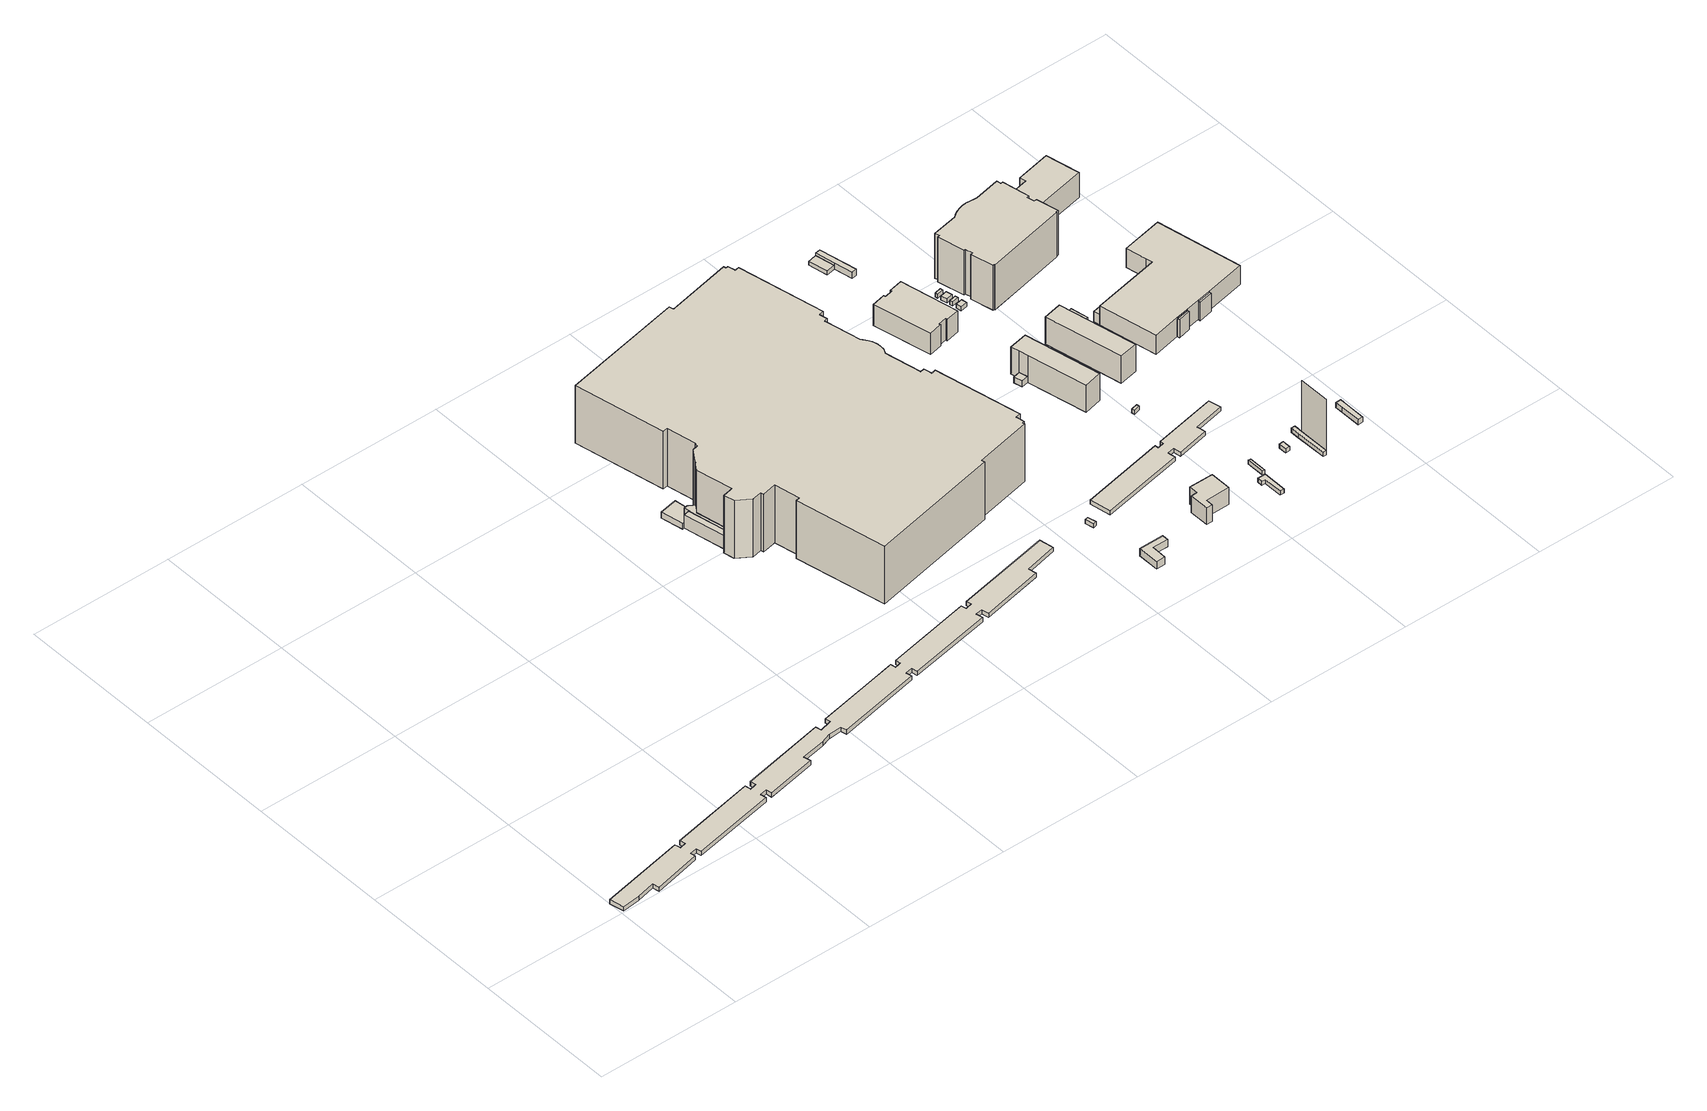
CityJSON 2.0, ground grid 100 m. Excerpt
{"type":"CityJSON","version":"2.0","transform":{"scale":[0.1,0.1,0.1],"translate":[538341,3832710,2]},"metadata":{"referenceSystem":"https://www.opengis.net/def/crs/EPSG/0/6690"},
"CityObjects":{
"building1":{"type":"Building","attributes":{"計測周辺長":432.39,"1/2500図郭":74,"区名":"住之江区","町丁目名称":"南港中５丁目","街区番号":2,"class":"3003","usage":"431","measuredHeight":3.2,"storeysAboveGround":2,"BuildingDetailAttribute.buildingRoofEdgeArea":2597.76,"BuildingDetailAttribute.buildingStructureType":"610","BuildingDetailAttribute.buildingStructureOrgType":"2","BuildingDetailAttribute.detailedUsage":"1740","BuildingDetailAttribute.specifiedBuildingCoverageRate":0.6,"BuildingDetailAttribute.surveyYear":2017,"BuildingTsunamiRiskAttribute.description":"1","BuildingTsunamiRiskAttribute.rank":"1","BuildingTsunamiRiskAttribute.depth":0.04,"BuildingHighTideRiskAttribute.description":"1","BuildingHighTideRiskAttribute.rank":"3","BuildingHighTideRiskAttribute.depth":3.29,"BuildingIDAttribute.prefecture":"27","BuildingIDAttribute.city":"27125"},"geometry":[{"type":"Solid","lod":"1","boundaries":[[[[0,1,2,3,4,5,6,7,8,9,10,11,12,13,14,15,16,17,18,19,20,21,22,23,24,25,26,27,28,29,30,31,32,33,34,35,36,37,38,39,40,41,42,43,44,45,46,47,48,49,50,51,52,53,54]],[[53,55,56,54]],[[52,57,55,53]],[[51,58,57,52]],[[50,59,58,51]],[[49,60,59,50]],[[48,61,60,49]],[[47,62,61,48]],[[46,63,62,47]],[[45,64,63,46]],[[44,65,64,45]],[[43,66,65,44]],[[42,67,66,43]],[[41,68,67,42]],[[40,69,68,41]],[[39,70,69,40]],[[38,71,70,39]],[[37,72,71,38]],[[36,73,72,37]],[[35,74,73,36]],[[34,75,74,35]],[[33,76,75,34]],[[32,77,76,33]],[[31,78,77,32]],[[30,79,78,31]],[[29,80,79,30]],[[28,81,80,29]],[[27,82,81,28]],[[26,83,82,27]],[[25,84,83,26]],[[24,85,84,25]],[[23,86,85,24]],[[22,87,86,23]],[[21,88,87,22]],[[20,89,88,21]],[[19,90,89,20]],[[18,91,90,19]],[[17,92,91,18]],[[16,93,92,17]],[[15,94,93,16]],[[14,95,94,15]],[[13,96,95,14]],[[12,97,96,13]],[[11,98,97,12]],[[10,99,98,11]],[[9,100,99,10]],[[8,101,100,9]],[[7,102,101,8]],[[6,103,102,7]],[[5,104,103,6]],[[4,105,104,5]],[[3,106,105,4]],[[2,107,106,3]],[[1,108,107,2]],[[0,109,108,1]],[[54,56,109,0]],[[55,57,58,59,60,61,62,63,64,65,66,67,68,69,70,71,72,73,74,75,76,77,78,79,80,81,82,83,84,85,86,87,88,89,90,91,92,93,94,95,96,97,98,99,100,101,102,103,104,105,106,107,108,109,56]]]]}]},
"building2":{"type":"Building","attributes":{"class":"3003","measuredHeight":10.1,"BuildingDetailAttribute.specifiedBuildingCoverageRate":0.6,"BuildingDetailAttribute.surveyYear":2017,"BuildingHighTideRiskAttribute.description":"1","BuildingHighTideRiskAttribute.rank":"1","BuildingHighTideRiskAttribute.depth":0.144,"BuildingIDAttribute.prefecture":"27","BuildingIDAttribute.city":"27125"},"geometry":[{"type":"Solid","lod":"1","boundaries":[[[[110,111,112,113]],[[112,114,115,113]],[[111,116,114,112]],[[110,117,116,111]],[[113,115,117,110]],[[114,116,117,115]]]]}]},
"building3":{"type":"Building","attributes":{"class":"3003","measuredHeight":9.3,"BuildingDetailAttribute.specifiedBuildingCoverageRate":0.6,"BuildingDetailAttribute.surveyYear":2017,"BuildingHighTideRiskAttribute.description":"1","BuildingHighTideRiskAttribute.rank":"1","BuildingHighTideRiskAttribute.depth":0.04,"BuildingIDAttribute.prefecture":"27","BuildingIDAttribute.city":"27125"},"geometry":[{"type":"Solid","lod":"1","boundaries":[[[[118,119,120,121,122,123,124,125]],[[124,126,127,125]],[[123,128,126,124]],[[122,129,128,123]],[[121,130,129,122]],[[120,131,130,121]],[[119,132,131,120]],[[118,133,132,119]],[[125,127,133,118]],[[126,128,129,130,131,132,133,127]]]]}]},
"building4":{"type":"Building","attributes":{"計測周辺長":63.83,"1/2500図郭":74,"区名":"住之江区","町丁目名称":"南港北１丁目","街区番号":5,"class":"3003","usage":"422","measuredHeight":4.5,"storeysAboveGround":2,"BuildingDetailAttribute.buildingRoofEdgeArea":186.32,"BuildingDetailAttribute.buildingStructureType":"603","BuildingDetailAttribute.buildingStructureOrgType":"3","BuildingDetailAttribute.detailedUsage":"1406","BuildingDetailAttribute.specifiedBuildingCoverageRate":0.6,"BuildingDetailAttribute.surveyYear":2017,"BuildingHighTideRiskAttribute.description":"1","BuildingHighTideRiskAttribute.rank":"1","BuildingHighTideRiskAttribute.depth":0.067,"BuildingIDAttribute.prefecture":"27","BuildingIDAttribute.city":"27125"},"geometry":[{"type":"Solid","lod":"1","boundaries":[[[[134,135,136,137,138,139,140,141,110,113,142,143]],[[142,144,145,143]],[[113,146,144,142]],[[110,147,146,113]],[[141,148,147,110]],[[140,149,148,141]],[[139,150,149,140]],[[138,151,150,139]],[[137,152,151,138]],[[136,153,152,137]],[[135,154,153,136]],[[134,155,154,135]],[[143,145,155,134]],[[144,146,147,148,149,150,151,152,153,154,155,145]]]]}]},
"building5":{"type":"Building","attributes":{"計測周辺長":780.38,"1/2500図郭":74,"区名":"住之江区","町丁目名称":"南港北１丁目","街区番号":5,"class":"3002","usage":"422","measuredHeight":43.6,"storeysAboveGround":5,"BuildingDetailAttribute.buildingRoofEdgeArea":30768.3,"BuildingDetailAttribute.buildingStructureType":"603","BuildingDetailAttribute.buildingStructureOrgType":"3","BuildingDetailAttribute.detailedUsage":"1406","BuildingDetailAttribute.specifiedBuildingCoverageRate":0.6,"BuildingDetailAttribute.surveyYear":2017,"BuildingHighTideRiskAttribute.description":"1","BuildingHighTideRiskAttribute.rank":"1","BuildingHighTideRiskAttribute.depth":0.403,"BuildingIDAttribute.prefecture":"27","BuildingIDAttribute.city":"27125"},"geometry":[{"type":"Solid","lod":"1","boundaries":[[[[156,157,158,159,160,161,162,163,164,165,166,167,168,169,170,171,172,173,174,175,176,177,178,179,180,181,182,183,184,185,186,187,188,189,190,191,192,193,194,195,196,197,198,199,200,201,202,203,204,205,206,207]],[[206,208,209,207]],[[205,210,208,206]],[[204,211,210,205]],[[203,212,211,204]],[[202,213,212,203]],[[201,214,213,202]],[[200,215,214,201]],[[199,216,215,200]],[[198,217,216,199]],[[197,218,217,198]],[[196,219,218,197]],[[195,220,219,196]],[[194,221,220,195]],[[193,222,221,194]],[[192,223,222,193]],[[191,224,223,192]],[[190,225,224,191]],[[189,226,225,190]],[[188,227,226,189]],[[187,228,227,188]],[[186,229,228,187]],[[185,230,229,186]],[[184,231,230,185]],[[183,232,231,184]],[[182,233,232,183]],[[181,234,233,182]],[[180,235,234,181]],[[179,236,235,180]],[[178,237,236,179]],[[177,238,237,178]],[[176,239,238,177]],[[175,240,239,176]],[[174,241,240,175]],[[173,242,241,174]],[[172,243,242,173]],[[171,244,243,172]],[[170,245,244,171]],[[169,246,245,170]],[[168,247,246,169]],[[167,248,247,168]],[[166,249,248,167]],[[165,250,249,166]],[[164,251,250,165]],[[163,252,251,164]],[[162,253,252,163]],[[161,254,253,162]],[[160,255,254,161]],[[159,256,255,160]],[[158,257,256,159]],[[157,258,257,158]],[[156,259,258,157]],[[207,209,259,156]],[[208,210,211,212,213,214,215,216,217,218,219,220,221,222,223,224,225,226,227,228,229,230,231,232,233,234,235,236,237,238,239,240,241,242,243,244,245,246,247,248,249,250,251,252,253,254,255,256,257,258,259,209]]]]}]},
"building6":{"type":"Building","attributes":{"計測周辺長":34.01,"1/2500図郭":74,"区名":"住之江区","町丁目名称":"南港中４丁目","街区番号":3,"class":"3001","usage":"422","measuredHeight":5.6,"storeysAboveGround":1,"BuildingDetailAttribute.buildingRoofEdgeArea":57.22,"BuildingDetailAttribute.buildingStructureType":"610","BuildingDetailAttribute.buildingStructureOrgType":"2","BuildingDetailAttribute.detailedUsage":"1402","BuildingDetailAttribute.specifiedBuildingCoverageRate":0.6,"BuildingDetailAttribute.surveyYear":2017,"BuildingHighTideRiskAttribute.description":"1","BuildingHighTideRiskAttribute.rank":"2","BuildingHighTideRiskAttribute.depth":2.21,"BuildingIDAttribute.prefecture":"27","BuildingIDAttribute.city":"27125"},"geometry":[{"type":"Solid","lod":"1","boundaries":[[[[260,261,262,263,264,265]],[[264,266,267,265]],[[263,268,266,264]],[[262,269,268,263]],[[261,270,269,262]],[[260,271,270,261]],[[265,267,271,260]],[[266,268,269,270,271,267]]]]}]},
"building7":{"type":"Building","attributes":{"class":"3001","BuildingDetailAttribute.specifiedBuildingCoverageRate":0.6,"BuildingDetailAttribute.surveyYear":2017,"BuildingHighTideRiskAttribute.description":"1","BuildingHighTideRiskAttribute.rank":"3","BuildingHighTideRiskAttribute.depth":3.01,"BuildingIDAttribute.prefecture":"27","BuildingIDAttribute.city":"27125"},"geometry":[{"type":"Solid","lod":"1","boundaries":[[[[272,273,274,275]],[[274,276,277,275]],[[273,278,276,274]],[[272,279,278,273]],[[275,277,279,272]],[[276,278,279,277]]]]}]},
"building8":{"type":"Building","attributes":{"class":"3003","BuildingDetailAttribute.specifiedBuildingCoverageRate":0.6,"BuildingDetailAttribute.surveyYear":2017,"BuildingHighTideRiskAttribute.description":"1","BuildingHighTideRiskAttribute.rank":"2","BuildingHighTideRiskAttribute.depth":0.896,"BuildingIDAttribute.prefecture":"27","BuildingIDAttribute.city":"27125"},"geometry":[{"type":"Solid","lod":"1","boundaries":[[[[280,281,282,283]],[[282,284,285,283]],[[281,286,284,282]],[[280,287,286,281]],[[283,285,287,280]],[[284,286,287,285]]]]}]},
"building9":{"type":"Building","attributes":{"計測周辺長":82.37,"1/2500図郭":74,"区名":"住之江区","町丁目名称":"南港中４丁目","街区番号":3,"class":"3002","usage":"422","measuredHeight":12.7,"storeysAboveGround":1,"BuildingDetailAttribute.buildingRoofEdgeArea":307.7,"BuildingDetailAttribute.buildingStructureType":"603","BuildingDetailAttribute.buildingStructureOrgType":"3","BuildingDetailAttribute.detailedUsage":"1402","BuildingDetailAttribute.specifiedBuildingCoverageRate":0.6,"BuildingDetailAttribute.surveyYear":2017,"BuildingHighTideRiskAttribute.description":"1","BuildingHighTideRiskAttribute.rank":"2","BuildingHighTideRiskAttribute.depth":1.86,"BuildingIDAttribute.prefecture":"27","BuildingIDAttribute.city":"27125"},"geometry":[{"type":"Solid","lod":"1","boundaries":[[[[288,289,290,291,292,293,294,295]],[[294,296,297,295]],[[293,298,296,294]],[[292,299,298,293]],[[291,300,299,292]],[[290,301,300,291]],[[289,302,301,290]],[[288,303,302,289]],[[295,297,303,288]],[[296,298,299,300,301,302,303,297]]]]}]},
"building10":{"type":"Building","attributes":{"計測周辺長":264.42,"1/2500図郭":74,"区名":"住之江区","町丁目名称":"南港中４丁目","街区番号":1,"class":"3003","usage":"431","storeysAboveGround":2,"BuildingDetailAttribute.buildingRoofEdgeArea":1476.32,"BuildingDetailAttribute.buildingStructureType":"610","BuildingDetailAttribute.buildingStructureOrgType":"2","BuildingDetailAttribute.detailedUsage":"1740","BuildingDetailAttribute.specifiedBuildingCoverageRate":0.6,"BuildingDetailAttribute.surveyYear":2017,"BuildingHighTideRiskAttribute.description":"1","BuildingHighTideRiskAttribute.rank":"3","BuildingHighTideRiskAttribute.depth":3.06,"BuildingIDAttribute.prefecture":"27","BuildingIDAttribute.city":"27125"},"geometry":[{"type":"Solid","lod":"1","boundaries":[[[[304,305,306,307,308,309,310,311,312,313,314,315,316,317]],[[316,318,319,317]],[[315,320,318,316]],[[314,321,320,315]],[[313,322,321,314]],[[312,323,322,313]],[[311,324,323,312]],[[310,325,324,311]],[[309,326,325,310]],[[308,327,326,309]],[[307,328,327,308]],[[306,329,328,307]],[[305,330,329,306]],[[304,331,330,305]],[[317,319,331,304]],[[318,320,321,322,323,324,325,326,327,328,329,330,331,319]]]]}]},
"building11":{"type":"Building","attributes":{"計測周辺長":21.7,"1/2500図郭":74,"区名":"住之江区","町丁目名称":"南港北１丁目","街区番号":3,"class":"3003","usage":"401","measuredHeight":4.5,"storeysAboveGround":1,"BuildingDetailAttribute.buildingRoofEdgeArea":29.08,"BuildingDetailAttribute.buildingStructureType":"610","BuildingDetailAttribute.buildingStructureOrgType":"2","BuildingDetailAttribute.detailedUsage":"1310","BuildingDetailAttribute.specifiedBuildingCoverageRate":0.6,"BuildingDetailAttribute.surveyYear":2017,"BuildingHighTideRiskAttribute.description":"1","BuildingHighTideRiskAttribute.rank":"1","BuildingHighTideRiskAttribute.depth":0.283,"BuildingIDAttribute.prefecture":"27","BuildingIDAttribute.city":"27125"},"geometry":[{"type":"Solid","lod":"1","boundaries":[[[[332,333,334,335]],[[334,336,337,335]],[[333,338,336,334]],[[332,339,338,333]],[[335,337,339,332]],[[336,338,339,337]]]]}]},
"building12":{"type":"Building","attributes":{"計測周辺長":44.02,"1/2500図郭":74,"区名":"住之江区","町丁目名称":"南港中４丁目","街区番号":3,"class":"3003","usage":"422","storeysAboveGround":1,"BuildingDetailAttribute.buildingRoofEdgeArea":60.5,"BuildingDetailAttribute.buildingStructureType":"610","BuildingDetailAttribute.buildingStructureOrgType":"2","BuildingDetailAttribute.detailedUsage":"1402","BuildingDetailAttribute.specifiedBuildingCoverageRate":0.6,"BuildingDetailAttribute.surveyYear":2017,"BuildingHighTideRiskAttribute.description":"1","BuildingHighTideRiskAttribute.rank":"2","BuildingHighTideRiskAttribute.depth":1.56,"BuildingIDAttribute.prefecture":"27","BuildingIDAttribute.city":"27125"},"geometry":[{"type":"Solid","lod":"1","boundaries":[[[[340,341,342,343,344,345]],[[344,346,347,345]],[[343,348,346,344]],[[342,349,348,343]],[[341,350,349,342]],[[340,351,350,341]],[[345,347,351,340]],[[346,348,349,350,351,347]]]]}]},
"building13":{"type":"Building","attributes":{"計測周辺長":137.01,"1/2500図郭":74,"区名":"住之江区","町丁目名称":"南港北１丁目","街区番号":4,"class":"3002","usage":"401","measuredHeight":16.1,"storeysAboveGround":4,"BuildingDetailAttribute.buildingRoofEdgeArea":1018.8,"BuildingDetailAttribute.buildingStructureType":"603","BuildingDetailAttribute.buildingStructureOrgType":"3","BuildingDetailAttribute.detailedUsage":"1310","BuildingDetailAttribute.specifiedBuildingCoverageRate":0.6,"BuildingDetailAttribute.surveyYear":2017,"BuildingHighTideRiskAttribute.description":"1","BuildingHighTideRiskAttribute.rank":"1","BuildingHighTideRiskAttribute.depth":0.339,"BuildingIDAttribute.prefecture":"27","BuildingIDAttribute.city":"27125"},"geometry":[{"type":"Solid","lod":"1","boundaries":[[[[352,353,354,355,356,357,358,359,360,361,362,363]],[[362,364,365,363]],[[361,366,364,362]],[[360,367,366,361]],[[359,368,367,360]],[[358,369,368,359]],[[357,370,369,358]],[[356,371,370,357]],[[355,372,371,356]],[[354,373,372,355]],[[353,374,373,354]],[[352,375,374,353]],[[363,365,375,352]],[[364,366,367,368,369,370,371,372,373,374,375,365]]]]}]},
"building14":{"type":"Building","attributes":{"計測周辺長":133.85,"1/2500図郭":74,"区名":"住之江区","町丁目名称":"南港北１丁目","街区番号":3,"class":"3002","usage":"401","measuredHeight":20.6,"storeysAboveGround":5,"BuildingDetailAttribute.buildingRoofEdgeArea":695.69,"BuildingDetailAttribute.buildingStructureType":"603","BuildingDetailAttribute.buildingStructureOrgType":"3","BuildingDetailAttribute.detailedUsage":"1310","BuildingDetailAttribute.specifiedBuildingCoverageRate":0.6,"BuildingDetailAttribute.surveyYear":2017,"BuildingHighTideRiskAttribute.description":"1","BuildingHighTideRiskAttribute.rank":"1","BuildingHighTideRiskAttribute.depth":0.314,"BuildingIDAttribute.prefecture":"27","BuildingIDAttribute.city":"27125"},"geometry":[{"type":"Solid","lod":"1","boundaries":[[[[376,377,378,379,380,381]],[[380,382,383,381]],[[379,384,382,380]],[[378,385,384,379]],[[377,386,385,378]],[[376,387,386,377]],[[381,383,387,376]],[[382,384,385,386,387,383]]]]}]},
"building15":{"type":"Building","attributes":{"class":"3003","BuildingDetailAttribute.specifiedBuildingCoverageRate":0.6,"BuildingDetailAttribute.surveyYear":2017,"BuildingHighTideRiskAttribute.description":"1","BuildingHighTideRiskAttribute.rank":"2","BuildingHighTideRiskAttribute.depth":1.43,"BuildingIDAttribute.prefecture":"27","BuildingIDAttribute.city":"27125"},"geometry":[{"type":"Solid","lod":"1","boundaries":[[[[388,389,390,391]],[[390,392,393,391]],[[389,394,392,390]],[[388,395,394,389]],[[391,393,395,388]],[[392,394,395,393]]]]}]},
"building16":{"type":"Building","attributes":{"class":"3003","BuildingDetailAttribute.specifiedBuildingCoverageRate":0.6,"BuildingDetailAttribute.surveyYear":2017,"BuildingHighTideRiskAttribute.description":"1","BuildingHighTideRiskAttribute.rank":"2","BuildingHighTideRiskAttribute.depth":2.6,"BuildingIDAttribute.prefecture":"27","BuildingIDAttribute.city":"27125"},"geometry":[{"type":"Solid","lod":"1","boundaries":[[[[396,397,398,399]],[[398,400,401,399]],[[397,402,400,398]],[[396,403,402,397]],[[399,401,403,396]],[[400,402,403,401]]]]}]},
"building17":{"type":"Building","attributes":{"計測周辺長":40.07,"1/2500図郭":74,"区名":"住之江区","町丁目名称":"南港北１丁目","街区番号":7,"class":"3003","usage":"401","storeysAboveGround":1,"BuildingDetailAttribute.buildingRoofEdgeArea":87.68,"BuildingDetailAttribute.buildingStructureType":"610","BuildingDetailAttribute.buildingStructureOrgType":"2","BuildingDetailAttribute.detailedUsage":"1310","BuildingDetailAttribute.specifiedBuildingCoverageRate":0.6,"BuildingDetailAttribute.surveyYear":2017,"BuildingHighTideRiskAttribute.description":"1","BuildingHighTideRiskAttribute.rank":"1","BuildingHighTideRiskAttribute.depth":0.213,"BuildingIDAttribute.prefecture":"27","BuildingIDAttribute.city":"27125"},"geometry":[{"type":"Solid","lod":"1","boundaries":[[[[404,405,406,407]],[[406,408,409,407]],[[405,410,408,406]],[[404,411,410,405]],[[407,409,411,404]],[[408,410,411,409]]]]}]},
"building18":{"type":"Building","attributes":{"計測周辺長":31.28,"1/2500図郭":74,"区名":"住之江区","町丁目名称":"南港北１丁目","街区番号":4,"class":"3003","usage":"431","measuredHeight":5.9,"storeysAboveGround":1,"BuildingDetailAttribute.buildingRoofEdgeArea":46.16,"BuildingDetailAttribute.buildingStructureType":"610","BuildingDetailAttribute.buildingStructureOrgType":"2","BuildingDetailAttribute.detailedUsage":"1740","BuildingDetailAttribute.specifiedBuildingCoverageRate":0.6,"BuildingDetailAttribute.surveyYear":2017,"BuildingHighTideRiskAttribute.description":"1","BuildingHighTideRiskAttribute.rank":"1","BuildingHighTideRiskAttribute.depth":0.21,"BuildingIDAttribute.prefecture":"27","BuildingIDAttribute.city":"27125"},"geometry":[{"type":"Solid","lod":"1","boundaries":[[[[412,413,414,415]],[[414,416,417,415]],[[413,418,416,414]],[[412,419,418,413]],[[415,417,419,412]],[[416,418,419,417]]]]}]},
"building19":{"type":"Building","attributes":{"計測周辺長":61.03,"1/2500図郭":74,"区名":"住之江区","町丁目名称":"南港北１丁目","街区番号":7,"class":"3003","usage":"401","measuredHeight":4.7,"storeysAboveGround":1,"BuildingDetailAttribute.buildingRoofEdgeArea":100.51,"BuildingDetailAttribute.buildingStructureType":"610","BuildingDetailAttribute.buildingStructureOrgType":"2","BuildingDetailAttribute.detailedUsage":"1310","BuildingDetailAttribute.specifiedBuildingCoverageRate":0.6,"BuildingDetailAttribute.surveyYear":2017,"BuildingHighTideRiskAttribute.description":"1","BuildingHighTideRiskAttribute.rank":"1","BuildingHighTideRiskAttribute.depth":0.024,"BuildingIDAttribute.prefecture":"27","BuildingIDAttribute.city":"27125"},"geometry":[{"type":"Solid","lod":"1","boundaries":[[[[420,421,422,423,424]],[[423,425,426,424]],[[422,427,425,423]],[[421,428,427,422]],[[420,429,428,421]],[[424,426,429,420]],[[425,427,428,429,426]]]]}]},
"building20":{"type":"Building","attributes":{"計測周辺長":17.52,"1/2500図郭":74,"区名":"住之江区","町丁目名称":"南港中４丁目","街区番号":2,"class":"3001","usage":"412","storeysAboveGround":1,"BuildingDetailAttribute.buildingRoofEdgeArea":17.62,"BuildingDetailAttribute.buildingStructureType":"603","BuildingDetailAttribute.buildingStructureOrgType":"3","BuildingDetailAttribute.detailedUsage":"1130","BuildingDetailAttribute.specifiedBuildingCoverageRate":0.6,"BuildingDetailAttribute.surveyYear":2017,"BuildingHighTideRiskAttribute.description":"1","BuildingHighTideRiskAttribute.rank":"2","BuildingHighTideRiskAttribute.depth":1.26,"BuildingIDAttribute.prefecture":"27","BuildingIDAttribute.city":"27125"},"geometry":[{"type":"Solid","lod":"1","boundaries":[[[[430,431,432,433,434,435]],[[434,436,437,435]],[[433,438,436,434]],[[432,439,438,433]],[[431,440,439,432]],[[430,441,440,431]],[[435,437,441,430]],[[436,438,439,440,441,437]]]]}]},
"building21":{"type":"Building","attributes":{"class":"3001","BuildingDetailAttribute.specifiedBuildingCoverageRate":0.6,"BuildingDetailAttribute.surveyYear":2017,"BuildingHighTideRiskAttribute.description":"1","BuildingHighTideRiskAttribute.rank":"1","BuildingHighTideRiskAttribute.depth":0.23,"BuildingIDAttribute.prefecture":"27","BuildingIDAttribute.city":"27125"},"geometry":[{"type":"Solid","lod":"1","boundaries":[[[[442,443,444,445]],[[444,446,447,445]],[[443,448,446,444]],[[442,449,448,443]],[[445,447,449,442]],[[446,448,449,447]]]]}]},
"building22":{"type":"Building","attributes":{"class":"3001","BuildingDetailAttribute.specifiedBuildingCoverageRate":0.6,"BuildingDetailAttribute.surveyYear":2017,"BuildingHighTideRiskAttribute.description":"1","BuildingHighTideRiskAttribute.rank":"1","BuildingHighTideRiskAttribute.depth":0.241,"BuildingIDAttribute.prefecture":"27","BuildingIDAttribute.city":"27125"},"geometry":[{"type":"Solid","lod":"1","boundaries":[[[[450,451,452,453]],[[452,454,455,453]],[[451,456,454,452]],[[450,457,456,451]],[[453,455,457,450]],[[454,456,457,455]]]]}]},
"building23":{"type":"Building","attributes":{"class":"3001","BuildingDetailAttribute.specifiedBuildingCoverageRate":0.6,"BuildingDetailAttribute.surveyYear":2017,"BuildingHighTideRiskAttribute.description":"1","BuildingHighTideRiskAttribute.rank":"1","BuildingHighTideRiskAttribute.depth":0.241,"BuildingIDAttribute.prefecture":"27","BuildingIDAttribute.city":"27125"},"geometry":[{"type":"Solid","lod":"1","boundaries":[[[[458,459,460,461]],[[460,462,463,461]],[[459,464,462,460]],[[458,465,464,459]],[[461,463,465,458]],[[462,464,465,463]]]]}]},
"building24":{"type":"Building","attributes":{"class":"3001","BuildingDetailAttribute.specifiedBuildingCoverageRate":0.6,"BuildingDetailAttribute.surveyYear":2017,"BuildingHighTideRiskAttribute.description":"1","BuildingHighTideRiskAttribute.rank":"1","BuildingHighTideRiskAttribute.depth":0.332,"BuildingIDAttribute.prefecture":"27","BuildingIDAttribute.city":"27125"},"geometry":[{"type":"Solid","lod":"1","boundaries":[[[[466,467,468,469]],[[468,470,471,469]],[[467,472,470,468]],[[466,473,472,467]],[[469,471,473,466]],[[470,472,473,471]]]]}]},
"building25":{"type":"Building","attributes":{"計測周辺長":136.01,"1/2500図郭":74,"区名":"住之江区","町丁目名称":"南港北１丁目","街区番号":3,"class":"3002","usage":"401","measuredHeight":20.6,"storeysAboveGround":5,"BuildingDetailAttribute.buildingRoofEdgeArea":714.75,"BuildingDetailAttribute.buildingStructureType":"603","BuildingDetailAttribute.buildingStructureOrgType":"3","BuildingDetailAttribute.detailedUsage":"1310","BuildingDetailAttribute.specifiedBuildingCoverageRate":0.6,"BuildingDetailAttribute.surveyYear":2017,"BuildingHighTideRiskAttribute.description":"1","BuildingHighTideRiskAttribute.rank":"1","BuildingHighTideRiskAttribute.depth":0.27,"BuildingIDAttribute.prefecture":"27","BuildingIDAttribute.city":"27125"},"geometry":[{"type":"Solid","lod":"1","boundaries":[[[[474,475,476,477]],[[476,478,479,477]],[[475,480,478,476]],[[474,481,480,475]],[[477,479,481,474]],[[478,480,481,479]]]]}]},
"building26":{"type":"Building","attributes":{"計測周辺長":60.42,"1/2500図郭":74,"区名":"住之江区","町丁目名称":"南港中４丁目","街区番号":2,"class":"3003","usage":"412","measuredHeight":3.4,"storeysAboveGround":1,"BuildingDetailAttribute.buildingRoofEdgeArea":68.55,"BuildingDetailAttribute.buildingStructureType":"603","BuildingDetailAttribute.buildingStructureOrgType":"3","BuildingDetailAttribute.detailedUsage":"1130","BuildingDetailAttribute.specifiedBuildingCoverageRate":0.6,"BuildingDetailAttribute.surveyYear":2017,"BuildingHighTideRiskAttribute.description":"1","BuildingHighTideRiskAttribute.rank":"2","BuildingHighTideRiskAttribute.depth":1.34,"BuildingIDAttribute.prefecture":"27","BuildingIDAttribute.city":"27125"},"geometry":[{"type":"Solid","lod":"1","boundaries":[[[[482,483,484,485,486,487,488]],[[487,489,490,488]],[[486,491,489,487]],[[485,492,491,486]],[[484,493,492,485]],[[483,494,493,484]],[[482,495,494,483]],[[488,490,495,482]],[[489,491,492,493,494,495,490]]]]}]},
"building27":{"type":"Building","attributes":{"class":"3003","measuredHeight":41.8,"BuildingDetailAttribute.specifiedBuildingCoverageRate":0.6,"BuildingDetailAttribute.surveyYear":2017,"BuildingHighTideRiskAttribute.description":"1","BuildingHighTideRiskAttribute.rank":"2","BuildingHighTideRiskAttribute.depth":1.16,"BuildingIDAttribute.prefecture":"27","BuildingIDAttribute.city":"27125"},"geometry":[{"type":"MultiSurface","lod":"1","boundaries":[[[496,497,498,499]]]}]},
"building28":{"type":"Building","attributes":{"計測周辺長":41.68,"1/2500図郭":74,"区名":"住之江区","町丁目名称":"南港北１丁目","街区番号":3,"class":"3003","usage":"431","measuredHeight":4.4,"storeysAboveGround":1,"BuildingDetailAttribute.buildingRoofEdgeArea":85.25,"BuildingDetailAttribute.buildingStructureType":"610","BuildingDetailAttribute.buildingStructureOrgType":"2","BuildingDetailAttribute.detailedUsage":"1740","BuildingDetailAttribute.specifiedBuildingCoverageRate":0.6,"BuildingDetailAttribute.surveyYear":2017,"BuildingHighTideRiskAttribute.description":"1","BuildingHighTideRiskAttribute.rank":"1","BuildingHighTideRiskAttribute.depth":0.265,"BuildingIDAttribute.prefecture":"27","BuildingIDAttribute.city":"27125"},"geometry":[{"type":"Solid","lod":"1","boundaries":[[[[500,501,502,503]],[[502,504,505,503]],[[501,506,504,502]],[[500,507,506,501]],[[503,505,507,500]],[[504,506,507,505]]]]}]},
"building29":{"type":"Building","attributes":{"class":"3003","BuildingDetailAttribute.specifiedBuildingCoverageRate":0.6,"BuildingDetailAttribute.surveyYear":2017,"BuildingHighTideRiskAttribute.description":"1","BuildingHighTideRiskAttribute.rank":"1","BuildingHighTideRiskAttribute.depth":0.234,"BuildingIDAttribute.prefecture":"27","BuildingIDAttribute.city":"27125"},"geometry":[{"type":"Solid","lod":"1","boundaries":[[[[508,509,510,511]],[[510,512,513,511]],[[509,514,512,510]],[[508,515,514,509]],[[511,513,515,508]],[[512,514,515,513]]]]}]},
"building30":{"type":"Building","attributes":{"計測周辺長":214.49,"1/2500図郭":74,"区名":"住之江区","町丁目名称":"南港北１丁目","街区番号":4,"class":"3002","usage":"401","measuredHeight":34.1,"storeysAboveGround":7,"BuildingDetailAttribute.buildingRoofEdgeArea":2625.24,"BuildingDetailAttribute.buildingStructureType":"603","BuildingDetailAttribute.buildingStructureOrgType":"3","BuildingDetailAttribute.detailedUsage":"1310","BuildingDetailAttribute.specifiedBuildingCoverageRate":0.6,"BuildingDetailAttribute.surveyYear":2017,"BuildingHighTideRiskAttribute.description":"1","BuildingHighTideRiskAttribute.rank":"1","BuildingHighTideRiskAttribute.depth":0.181,"BuildingIDAttribute.prefecture":"27","BuildingIDAttribute.city":"27125"},"geometry":[{"type":"Solid","lod":"1","boundaries":[[[[516,517,518,519,520,521,522,523,524,525,526,527,528,529,530,531,532,533,534,535,536,537,538,539,540,541,542,543,544]],[[543,545,546,544]],[[542,547,545,543]],[[541,548,547,542]],[[540,549,548,541]],[[539,550,549,540]],[[538,551,550,539]],[[537,552,551,538]],[[536,553,552,537]],[[535,554,553,536]],[[534,555,554,535]],[[533,556,555,534]],[[532,557,556,533]],[[531,558,557,532]],[[530,559,558,531]],[[529,560,559,530]],[[528,561,560,529]],[[527,562,561,528]],[[526,563,562,527]],[[525,564,563,526]],[[524,565,564,525]],[[523,566,565,524]],[[522,567,566,523]],[[521,568,567,522]],[[520,569,568,521]],[[519,570,569,520]],[[518,571,570,519]],[[517,572,571,518]],[[516,573,572,517]],[[544,546,573,516]],[[545,547,548,549,550,551,552,553,554,555,556,557,558,559,560,561,562,563,564,565,566,567,568,569,570,571,572,573,546]]]]}]},
"building31":{"type":"Building","attributes":{"計測周辺長":46.25,"1/2500図郭":74,"区名":"住之江区","町丁目名称":"南港中４丁目","街区番号":2,"class":"3003","usage":"412","measuredHeight":3.9,"storeysAboveGround":1,"BuildingDetailAttribute.buildingRoofEdgeArea":71.41,"BuildingDetailAttribute.buildingStructureType":"603","BuildingDetailAttribute.buildingStructureOrgType":"3","BuildingDetailAttribute.detailedUsage":"1130","BuildingDetailAttribute.specifiedBuildingCoverageRate":0.6,"BuildingDetailAttribute.surveyYear":2017,"BuildingHighTideRiskAttribute.description":"1","BuildingHighTideRiskAttribute.rank":"2","BuildingHighTideRiskAttribute.depth":1.37,"BuildingIDAttribute.prefecture":"27","BuildingIDAttribute.city":"27125"},"geometry":[{"type":"Solid","lod":"1","boundaries":[[[[574,575,576,577,578,579]],[[578,580,581,579]],[[577,582,580,578]],[[576,583,582,577]],[[575,584,583,576]],[[574,585,584,575]],[[579,581,585,574]],[[580,582,583,584,585,581]]]]}]},
"building32":{"type":"Building","attributes":{"class":"3003","measuredHeight":13.7,"BuildingDetailAttribute.specifiedBuildingCoverageRate":0.6,"BuildingDetailAttribute.surveyYear":2017,"BuildingHighTideRiskAttribute.description":"1","BuildingHighTideRiskAttribute.rank":"1","BuildingHighTideRiskAttribute.depth":0.323,"BuildingIDAttribute.prefecture":"27","BuildingIDAttribute.city":"27125"},"geometry":[{"type":"Solid","lod":"1","boundaries":[[[[586,587,588,589]],[[588,590,591,589]],[[587,592,590,588]],[[586,593,592,587]],[[589,591,593,586]],[[590,592,593,591]]]]}]},
"building33":{"type":"Building","attributes":{"計測周辺長":278.2,"1/2500図郭":74,"区名":"住之江区","町丁目名称":"南港北１丁目","街区番号":3,"class":"3002","usage":"401","measuredHeight":7.7,"storeysAboveGround":3,"BuildingDetailAttribute.buildingRoofEdgeArea":4053.36,"BuildingDetailAttribute.buildingStructureType":"603","BuildingDetailAttribute.buildingStructureOrgType":"3","BuildingDetailAttribute.detailedUsage":"1310","BuildingDetailAttribute.specifiedBuildingCoverageRate":0.6,"BuildingDetailAttribute.surveyYear":2017,"BuildingHighTideRiskAttribute.description":"1","BuildingHighTideRiskAttribute.rank":"1","BuildingHighTideRiskAttribute.depth":0.284,"BuildingIDAttribute.prefecture":"27","BuildingIDAttribute.city":"27125"},"geometry":[{"type":"Solid","lod":"1","boundaries":[[[[594,595,596,597]],[[596,598,599,597]],[[595,600,598,596]],[[594,601,600,595]],[[597,599,601,594]],[[598,600,601,599]]]]}]},
"building34":{"type":"Building","attributes":{"計測周辺長":278.2,"1/2500図郭":74,"区名":"住之江区","町丁目名称":"南港北１丁目","街区番号":3,"class":"3002","usage":"401","measuredHeight":14.6,"storeysAboveGround":3,"BuildingDetailAttribute.buildingRoofEdgeArea":4053.36,"BuildingDetailAttribute.buildingStructureType":"603","BuildingDetailAttribute.buildingStructureOrgType":"3","BuildingDetailAttribute.detailedUsage":"1310","BuildingDetailAttribute.specifiedBuildingCoverageRate":0.6,"BuildingDetailAttribute.surveyYear":2017,"BuildingHighTideRiskAttribute.description":"1","BuildingHighTideRiskAttribute.rank":"1","BuildingHighTideRiskAttribute.depth":0.177,"BuildingIDAttribute.prefecture":"27","BuildingIDAttribute.city":"27125"},"geometry":[{"type":"Solid","lod":"1","boundaries":[[[[602,603,604,605,606,586,589,607,608,609,610]],[[609,611,612,610]],[[608,613,611,609]],[[607,614,613,608]],[[589,615,614,607]],[[586,616,615,589]],[[606,617,616,586]],[[605,618,617,606]],[[604,619,618,605]],[[603,620,619,604]],[[602,621,620,603]],[[610,612,621,602]],[[611,613,614,615,616,617,618,619,620,621,612]]]]}]},
"building35":{"type":"Building","attributes":{"class":"3003","measuredHeight":13.9,"BuildingDetailAttribute.specifiedBuildingCoverageRate":0.6,"BuildingDetailAttribute.surveyYear":2017,"BuildingHighTideRiskAttribute.description":"1","BuildingHighTideRiskAttribute.rank":"1","BuildingHighTideRiskAttribute.depth":0.187,"BuildingIDAttribute.prefecture":"27","BuildingIDAttribute.city":"27125"},"geometry":[{"type":"Solid","lod":"1","boundaries":[[[[622,623,624,625]],[[624,626,627,625]],[[623,628,626,624]],[[622,629,628,623]],[[625,627,629,622]],[[626,628,629,627]]]]}]},
"building36":{"type":"Building","attributes":{"class":"3001","BuildingDetailAttribute.specifiedBuildingCoverageRate":0.6,"BuildingDetailAttribute.surveyYear":2017,"BuildingHighTideRiskAttribute.description":"1","BuildingHighTideRiskAttribute.rank":"1","BuildingHighTideRiskAttribute.depth":0.066,"BuildingIDAttribute.prefecture":"27","BuildingIDAttribute.city":"27125"},"geometry":[{"type":"Solid","lod":"1","boundaries":[[[[630,631,632,633]],[[632,634,635,633]],[[631,636,634,632]],[[630,637,636,631]],[[633,635,637,630]],[[634,636,637,635]]]]}]},
"building37":{"type":"Building","attributes":{"計測周辺長":120.41,"1/2500図郭":74,"区名":"住之江区","町丁目名称":"南港北１丁目","街区番号":4,"class":"3003","usage":"401","storeysAboveGround":5,"BuildingDetailAttribute.buildingRoofEdgeArea":840.95,"BuildingDetailAttribute.buildingStructureType":"603","BuildingDetailAttribute.buildingStructureOrgType":"3","BuildingDetailAttribute.detailedUsage":"1310","BuildingDetailAttribute.specifiedBuildingCoverageRate":0.6,"BuildingDetailAttribute.surveyYear":2017,"BuildingHighTideRiskAttribute.description":"1","BuildingHighTideRiskAttribute.rank":"1","BuildingHighTideRiskAttribute.depth":0.048,"BuildingIDAttribute.prefecture":"27","BuildingIDAttribute.city":"27125"},"geometry":[{"type":"Solid","lod":"1","boundaries":[[[[638,639,640,641]],[[640,642,643,641]],[[639,644,642,640]],[[638,645,644,639]],[[641,643,645,638]],[[642,644,645,643]]]]}]},
"building38":{"type":"Building","attributes":{"計測周辺長":120.41,"1/2500図郭":74,"区名":"住之江区","町丁目名称":"南港北１丁目","街区番号":4,"class":"3002","usage":"401","measuredHeight":18.9,"storeysAboveGround":5,"BuildingDetailAttribute.buildingRoofEdgeArea":840.95,"BuildingDetailAttribute.buildingStructureType":"603","BuildingDetailAttribute.buildingStructureOrgType":"3","BuildingDetailAttribute.detailedUsage":"1310","BuildingDetailAttribute.specifiedBuildingCoverageRate":0.6,"BuildingDetailAttribute.surveyYear":2017,"BuildingHighTideRiskAttribute.description":"1","BuildingHighTideRiskAttribute.rank":"1","BuildingHighTideRiskAttribute.depth":0.216,"BuildingIDAttribute.prefecture":"27","BuildingIDAttribute.city":"27125"},"geometry":[{"type":"Solid","lod":"1","boundaries":[[[[646,647,648,649,650,651,652]],[[651,653,654,652]],[[650,655,653,651]],[[649,656,655,650]],[[648,657,656,649]],[[647,658,657,648]],[[646,659,658,647]],[[652,654,659,646]],[[653,655,656,657,658,659,654]]]]}]}
},
"vertices":[
[3674,686,8],[3242,596,8],[3233,644,8],[3185,635,8],[3193,596,8],[3194,589,8],[2609,478,8],[2601,517,8],[2553,506,8],[2561,468,8],[1976,349,8],[1966,390,8],[1874,386,8],[1805,362,8],[1639,330,8],[1650,281,8],[1299,213,8],[1293,253,8],[1243,242,8],[1251,202,8],[667,89,8],[661,122,8],[612,113,8],[618,80,8],[286,6,8],[277,52,8],[145,23,8],[24,9,8],[2,108,8],[591,229,8],[600,190,8],[642,199,8],[635,238,8],[1224,358,8],[1231,316,8],[1277,327,8],[1270,366,8],[1858,486,8],[1866,446,8],[1952,466,8],[1946,504,8],[2366,588,8],[2533,621,8],[2538,589,8],[2539,584,8],[2564,590,8],[2584,595,8],[2577,630,8],[3166,747,8],[3174,711,8],[3217,721,8],[3212,756,8],[3873,888,8],[3891,791,8],[3663,741,8],[3891,791,40],[3663,741,40],[3873,888,40],[3212,756,40],[3217,721,40],[3174,711,40],[3166,747,40],[2577,630,40],[2584,595,40],[2564,590,40],[2539,584,40],[2538,589,40],[2533,621,40],[2366,588,40],[1946,504,40],[1952,466,40],[1866,446,40],[1858,486,40],[1270,366,40],[1277,327,40],[1231,316,40],[1224,358,40],[635,238,40],[642,199,40],[600,190,40],[591,229,40],[2,108,40],[24,9,40],[145,23,40],[277,52,40],[286,6,40],[618,80,40],[612,113,40],[661,122,40],[667,89,40],[1251,202,40],[1243,242,40],[1293,253,40],[1299,213,40],[1650,281,40],[1639,330,40],[1805,362,40],[1874,386,40],[1966,390,40],[1976,349,40],[2561,468,40],[2553,506,40],[2601,517,40],[2609,478,40],[3194,589,40],[3193,596,40],[3185,635,40],[3233,644,40],[3242,596,40],[3674,686,40],
[2435,2285,40],[2494,1996,40],[2453,1988,40],[2394,2277,40],[2453,1988,141],[2394,2277,141],[2494,1996,141],[2435,2285,141],
[2446,2287,41],[2438,2327,41],[2464,2332,41],[2504,2307,41],[2466,2251,41],[2517,2001,41],[2494,1996,41],[2435,2285,41],[2494,1996,134],[2435,2285,134],[2517,2001,134],[2466,2251,134],[2504,2307,134],[2464,2332,134],[2438,2327,134],[2446,2287,134],
[2476,2451,40],[2487,2372,40],[2529,2346,40],[2510,2315,40],[2504,2307,40],[2464,2332,40],[2438,2327,40],[2446,2287,40],[2382,2274,40],[2351,2427,40],[2382,2274,85],[2351,2427,85],[2394,2277,85],[2435,2285,85],[2446,2287,85],[2438,2327,85],[2464,2332,85],[2504,2307,85],[2510,2315,85],[2529,2346,85],[2487,2372,85],[2476,2451,85],
[2504,2306,18],[2510,2315,18],[2568,2401,18],[2603,2408,18],[2611,2439,18],[2571,2636,18],[2538,2630,18],[2411,3256,18],[3258,3428,18],[3264,3397,18],[3718,3491,18],[3721,3474,18],[3738,3478,18],[3749,3425,18],[3778,3431,18],[3902,2831,18],[3867,2823,18],[3879,2767,18],[3855,2761,18],[3907,2510,18],[3916,2499,18],[3934,2476,18],[3947,2451,18],[3956,2415,18],[3957,2388,18],[3955,2361,18],[3938,2329,18],[3990,2076,18],[4018,2082,18],[4030,2025,18],[4061,2031,18],[4186,1431,18],[4151,1424,18],[4163,1367,18],[4147,1364,18],[4151,1349,18],[3760,1268,18],[3764,1245,18],[2859,1058,18],[2729,1686,18],[2758,1692,18],[2722,1867,18],[2623,1846,18],[2619,1867,18],[2551,1853,18],[2460,1914,18],[2445,1986,18],[2453,1988,18],[2494,1996,18],[2517,2001,18],[2466,2251,18],[2504,2307,18],[2466,2251,455],[2504,2307,455],[2517,2001,455],[2494,1996,455],[2453,1988,455],[2445,1986,455],[2460,1914,455],[2551,1853,455],[2619,1867,455],[2623,1846,455],[2722,1867,455],[2758,1692,455],[2729,1686,455],[2859,1058,455],[3764,1245,455],[3760,1268,455],[4151,1349,455],[4147,1364,455],[4163,1367,455],[4151,1424,455],[4186,1431,455],[4061,2031,455],[4030,2025,455],[4018,2082,455],[3990,2076,455],[3938,2329,455],[3955,2361,455],[3957,2388,455],[3956,2415,455],[3947,2451,455],[3934,2476,455],[3916,2499,455],[3907,2510,455],[3855,2761,455],[3879,2767,455],[3867,2823,455],[3902,2831,455],[3778,3431,455],[3749,3425,455],[3738,3478,455],[3721,3474,455],[3718,3491,455],[3264,3397,455],[3258,3428,455],[2411,3256,455],[2538,2630,455],[2571,2636,455],[2611,2439,455],[2603,2408,455],[2568,2401,455],[2510,2315,455],[2504,2306,455],
[4232,285,21],[4234,433,21],[4405,433,21],[4405,392,21],[4298,393,21],[4296,286,21],[4298,393,77],[4296,286,77],[4405,392,77],[4405,433,77],[4234,433,77],[4232,285,77],
[4182,856,12],[4207,861,12],[4220,800,12],[4196,795,12],[4220,800,42],[4196,795,42],[4207,861,42],[4182,856,42],
[3974,2927,34],[3994,2931,34],[4001,2889,34],[3982,2886,34],[4001,2889,64],[3982,2886,64],[3994,2931,64],[3974,2927,64],
[4699,394,20],[4698,530,20],[4741,530,20],[4741,594,20],[4909,594,20],[4909,446,20],[4741,445,20],[4741,394,20],[4741,445,147],[4741,394,147],[4909,446,147],[4909,594,147],[4741,594,147],[4741,530,147],[4698,530,147],[4699,394,147],
[5196,992,12],[4971,946,12],[4963,998,12],[4914,988,12],[4923,934,12],[4339,818,12],[4312,965,12],[4898,1084,12],[4901,1059,12],[4946,1068,12],[4943,1093,12],[5382,1182,12],[5400,1096,12],[5186,1051,12],[5400,1096,42],[5186,1051,42],[5382,1182,42],[4943,1093,42],[4946,1068,42],[4901,1059,42],[4898,1084,42],[4312,965,42],[4339,818,42],[4923,934,42],[4914,988,42],[4963,998,42],[4971,946,42],[5196,992,42],
[4698,1971,39],[4651,1961,39],[4638,2020,39],[4686,2030,39],[4638,2020,84],[4686,2030,84],[4651,1961,84],[4698,1971,84],
[5176,311,28],[5175,441,28],[5152,443,28],[5152,478,28],[5207,478,28],[5206,311,28],[5207,478,58],[5206,311,58],[5152,478,58],[5152,443,58],[5175,441,58],[5176,311,58],
[4345,2912,40],[4438,2933,40],[4443,2920,40],[4498,2931,40],[4495,2943,40],[4592,2962,40],[4676,2558,40],[4581,2539,40],[4579,2552,40],[4521,2539,40],[4524,2531,40],[4432,2510,40],[4524,2531,201],[4432,2510,201],[4521,2539,201],[4579,2552,201],[4581,2539,201],[4676,2558,201],[4592,2962,201],[4495,2943,201],[4498,2931,201],[4443,2920,201],[4438,2933,201],[4345,2912,201],
[4673,2088,40],[4801,2114,40],[4911,1585,40],[4786,1559,40],[4698,1971,40],[4686,2030,40],[4698,1971,245],[4686,2030,245],[4786,1559,245],[4911,1585,245],[4801,2114,245],[4673,2088,245],
[5213,510,26],[5212,634,26],[5230,634,26],[5230,510,26],[5230,634,56],[5230,510,56],[5212,634,56],[5213,510,56],
[4995,1404,22],[5039,1413,22],[5043,1393,22],[4999,1383,22],[5043,1393,52],[4999,1383,52],[5039,1413,52],[4995,1404,52],
[4488,3426,41],[4425,3414,41],[4399,3547,41],[4462,3560,41],[4399,3547,71],[4462,3560,71],[4425,3414,71],[4488,3426,71],
[4600,2929,41],[4640,2937,41],[4661,2822,41],[4624,2815,41],[4661,2822,100],[4624,2815,100],[4640,2937,100],[4600,2929,100],
[4499,3567,42],[4550,3304,42],[4513,3297,42],[4488,3426,42],[4462,3560,42],[4488,3426,88],[4462,3560,88],[4513,3297,88],[4550,3304,88],[4499,3567,88],
[5463,566,31],[5433,566,31],[5433,618,31],[5433,621,31],[5465,624,31],[5465,619,31],[5465,624,61],[5465,619,61],[5433,621,61],[5433,618,61],[5433,566,61],[5463,566,61],
[4801,2723,41],[4850,2732,41],[4857,2694,41],[4808,2684,41],[4857,2694,71],[4808,2684,71],[4850,2732,71],[4801,2723,71],
[4793,2769,41],[4842,2780,41],[4847,2758,41],[4798,2747,41],[4847,2758,71],[4798,2747,71],[4842,2780,71],[4793,2769,71],
[4781,2833,40],[4828,2843,40],[4838,2799,40],[4790,2789,40],[4838,2799,70],[4790,2789,70],[4828,2843,70],[4781,2833,70],
[4773,2874,40],[4820,2884,40],[4823,2864,40],[4777,2855,40],[4823,2864,70],[4777,2855,70],[4820,2884,70],[4773,2874,70],
[4990,2158,40],[5117,2185,40],[5228,1646,40],[5100,1620,40],[5228,1646,246],[5100,1620,246],[5117,2185,246],[4990,2158,246],
[5600,620,29],[5602,405,29],[5577,405,29],[5575,620,29],[5575,682,29],[5600,682,29],[5600,680,29],[5600,682,62],[5600,680,62],[5575,682,62],[5575,620,62],[5577,405,62],[5602,405,62],[5600,620,62],
[5602,405,30],[5602,405,448],[5600,620,448],[5600,620,30],
[5195,2148,41],[5250,2158,41],[5279,2009,41],[5224,1998,41],[5279,2009,85],[5224,1998,85],[5250,2158,85],[5195,2148,85],
[5258,2267,40],[5277,2271,40],[5301,2152,40],[5282,2149,40],[5301,2152,70],[5282,2149,70],[5277,2271,70],[5258,2267,70],
[4960,2572,41],[4951,2570,41],[4914,2727,41],[4932,2730,41],[4919,2780,41],[4909,2777,41],[4867,2962,41],[4885,2967,41],[4874,2997,41],[5051,3031,41],[5076,3049,41],[5099,3062,41],[5124,3072,41],[5153,3080,41],[5186,3083,41],[5216,3080,41],[5238,3078,41],[5258,3076,41],[5436,3113,41],[5441,3083,41],[5456,3085,41],[5493,2898,41],[5478,2893,41],[5488,2846,41],[5506,2846,41],[5540,2694,41],[5522,2691,41],[5522,2686,41],[4961,2568,41],[5522,2686,381],[4961,2568,381],[5522,2691,381],[5540,2694,381],[5506,2846,381],[5488,2846,381],[5478,2893,381],[5493,2898,381],[5456,3085,381],[5441,3083,381],[5436,3113,381],[5258,3076,381],[5238,3078,381],[5216,3080,381],[5186,3083,381],[5153,3080,381],[5124,3072,381],[5099,3062,381],[5076,3049,381],[5051,3031,381],[4874,2997,381],[4885,2967,381],[4867,2962,381],[4909,2777,381],[4919,2780,381],[4932,2730,381],[4914,2727,381],[4951,2570,381],[4960,2572,381],
[5905,680,30],[5942,681,30],[5943,623,30],[5941,486,30],[5906,485,30],[5905,623,30],[5906,485,68],[5905,623,68],[5941,486,68],[5943,623,68],[5942,681,68],[5905,680,68],
[5692,1737,40],[5695,1723,40],[5607,1705,40],[5604,1720,40],[5607,1705,177],[5604,1720,177],[5695,1723,177],[5692,1737,177],
[5805,2178,41],[5332,2083,41],[5323,2127,41],[5796,2222,41],[5323,2127,118],[5796,2222,118],[5332,2083,118],[5805,2178,118],
[5767,2365,40],[6049,2421,40],[6166,1832,40],[5889,1776,40],[5790,1757,40],[5412,1681,40],[5332,2083,40],[5805,2178,40],[5796,2222,40],[5805,2178,185],[5796,2222,185],[5332,2083,185],[5412,1681,185],[5604,1720,185],[5692,1737,185],[5790,1757,185],[5889,1776,185],[6166,1832,185],[6049,2421,185],[5767,2365,185],
[5889,1776,39],[5892,1761,39],[5793,1741,39],[5790,1757,39],[5793,1741,178],[5790,1757,178],[5892,1761,178],[5889,1776,178],
[5476,3119,42],[5499,3124,42],[5514,3050,42],[5491,3045,42],[5514,3050,72],[5491,3045,72],[5499,3124,72],[5476,3119,72],
[5602,3168,42],[5665,3181,42],[5674,3138,42],[5610,3125,42],[5674,3138,72],[5610,3125,72],[5665,3181,72],[5602,3168,72],
[5674,3138,40],[5665,3181,40],[5903,3230,40],[5951,2997,40],[5594,2924,40],[5555,3114,40],[5610,3125,40],[5555,3114,230],[5610,3125,230],[5594,2924,230],[5951,2997,230],[5903,3230,230],[5665,3181,230],[5674,3138,230]
]}
